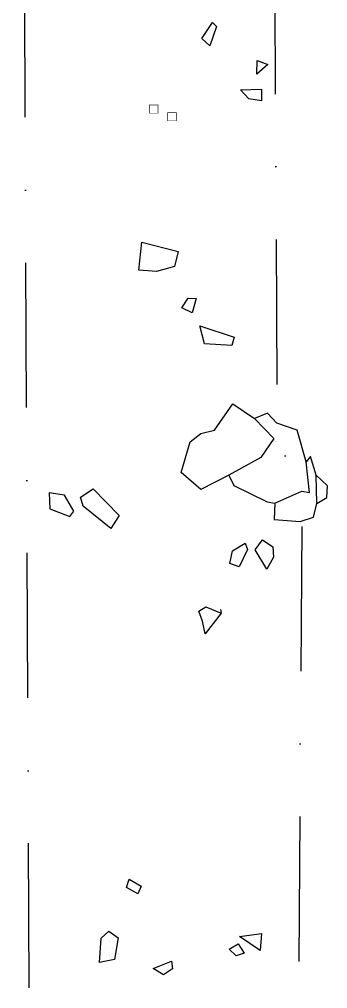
# Model space of a CAD drawing. Header units: metres. Extents: x 322 to 402, y -2061 to -1680.
# Drawn here: x 337 to 390.1, y -2060.7 to -1893.4 of the extents above; entities that cross this region are included whole.
import ezdxf

# ---------------------------------------------------------------- set-up
doc = ezdxf.new("R2010")
doc.units = ezdxf.units.M
doc.header["$LTSCALE"] = 25
doc.header["$MEASUREMENT"] = 0
doc.linetypes.add('STRICHPUNKTX2', pattern=[2, 1, -0.5, 0, -0.5])
doc.layers.get('0').update_dxf_attribs({"linetype": 'CONTINUOUS'})
for name, color, linetype in [('FEUER', 1, 'CONTINUOUS'), ('GRABUNGSGRENZE', 3, 'STRICHPUNKTX2'), ('STEINE', 4, 'CONTINUOUS'), ('STEINESCHRAFF', 4, 'CONTINUOUS')]:
    doc.layers.add(name, color=color, linetype=linetype)

# ---------------------------------------------------------------- blocks, each defined once
blk = doc.blocks.new('*X1')
at = {"color": 0}
for p, q in [((366.25, -1942.5), (366.25, -1942.5)), ((366.875, -1943.75), (366.875, -1943.75)), ((369.375, -1996.25), (369.375, -1996.25)), ((370.625, -1996.25), (370.625, -1996.25)), ((368.75, -1997.5), (368.75, -1997.5)), ((370, -1997.5), (370, -1997.5)), ((369.375, -1998.75), (369.375, -1998.75)), ((351.25, -2052.5), (351.25, -2052.5)), ((352.5, -2052.5), (352.5, -2052.5)), ((353.75, -2052.5), (353.75, -2052.5)), ((376.25, -2052.5), (376.25, -2052.5)), ((377.5, -2052.5), (377.5, -2052.5)), ((351.875, -2053.75), (351.875, -2053.75)), ((353.125, -2053.75), (353.125, -2053.75)), ((378.125, -2053.75), (378.125, -2053.75)), ((351.25, -2055), (351.25, -2055)), ((352.5, -2055), (352.5, -2055))]:
    blk.add_line(p, q, dxfattribs=at)
blk = doc.blocks.new('RL')
at = {"layer": 'FEUER', "const_width": 0.1}
blk.add_lwpolyline([(0, -1.4), (0, 0), (1.5, 0), (1.5, -1.4), (0, -1.4)], dxfattribs=at)

msp = doc.modelspace()

# ---------------------------------------------------------------- linework, layer by layer
at = {"layer": 'GRABUNGSGRENZE'}
msp.add_lwpolyline([(338.73, -2060.59), (337.04, -1680.37)], dxfattribs=at)
at = {"layer": 'GRABUNGSGRENZE', "flags": 128}
msp.add_lwpolyline([(380, -1680.9), (381.43, -1963.43), (385.71, -1979.35), (385.15, -2060.72)], dxfattribs=at)
at = {"layer": 'STEINE'}
for points in [[(368.46, -1896.69), (370.29, -1893.94), (371.01, -1894.6), (369.88, -1897.97), (368.46, -1896.69)], [(377.94, -1902.82), (377.99, -1900.47), (379.88, -1901.19), (377.94, -1902.82)], [(375.13, -1905.52), (378.76, -1905.42), (378.76, -1907.46), (376.56, -1907.1), (375.13, -1905.52)], [(357.62, -1936.68), (358.13, -1931.84), (364.41, -1933.47), (363.74, -1936.02), (360.68, -1936.89), (357.62, -1936.68)], [(366.8, -1944.03), (365.01, -1943.17), (366.14, -1941.53), (367.51, -1941.59), (366.8, -1944.03)], [(368.94, -1949.39), (368.12, -1946.28), (374.04, -1948.27), (373.63, -1949.7), (368.94, -1949.39)], [(373.16, -1972.1), (368.31, -1974.54), (364.9, -1971.63), (366.48, -1966.33), (368.32, -1964.85), (370.66, -1964.29), (373.83, -1959.75), (377.55, -1962.3), (380.87, -1965.77), (378.62, -1969.04), (373.16, -1972.1)], [(373.16, -1972.1), (373.98, -1973.83), (379.74, -1976.69), (381.07, -1976.9), (385.71, -1974.81), (387.04, -1975.06), (386.43, -1969.76), (384.9, -1964.3), (381.38, -1963.07), (379.8, -1961.39), (377.55, -1962.3)], [(381.07, -1976.9), (380.96, -1979.7), (385.45, -1980.06), (387.7, -1979.35), (388.31, -1976.95), (388.16, -1972.05), (387.19, -1968.84), (386.43, -1969.76)], [(388.31, -1976.95), (390.04, -1975.93), (390.15, -1973.89), (388.16, -1972.05)], [(352.8, -1981.27), (348.01, -1977.44), (347.55, -1975.86), (349.74, -1974.43), (354.23, -1979.02), (352.8, -1981.27)], [(346.42, -1978.26), (344.79, -1975.5), (342.19, -1975.14), (342.29, -1977.9), (345.71, -1979.22), (346.42, -1978.26)], [(374.89, -1987.91), (373.3, -1987.35), (373.77, -1985.16), (375.96, -1983.83), (376.37, -1984.9), (374.89, -1987.91)], [(379.68, -1988.32), (377.69, -1984.96), (378.92, -1983.22), (380.7, -1984.45), (380.8, -1986.23), (379.68, -1988.32)], [(371.67, -1995.26), (371.82, -1995.92), (369.06, -1999.49), (368.61, -1997.3), (367.99, -1995.56), (369.17, -1994.8), (371.82, -1995.92)], [(355.52, -2043.26), (355.98, -2041.83), (358.02, -2043.05), (357.46, -2044.38), (355.52, -2043.26)], [(350.82, -2056.21), (351.13, -2052.03), (352.46, -2050.8), (354.04, -2051.98), (353.42, -2055.7), (350.82, -2056.21)], [(374.95, -2051.73), (378.78, -2051.18), (378.52, -2054.13), (374.95, -2051.73)], [(373.17, -2053.88), (374.75, -2053.01), (375.77, -2054.59), (374.39, -2055.05), (373.17, -2053.88)], [(360.11, -2057.24), (363.27, -2055.96), (363.42, -2057.29), (361.89, -2058.36), (360.11, -2057.24)]]:
    msp.add_lwpolyline(points, dxfattribs=at)

# ---------------------------------------------------------------- block references
at = {"layer": 'FEUER'}
for p in [(359.42, -1908.17), (362.58, -1909.49)]:
    msp.add_blockref('RL', p, dxfattribs=at)
at = {"layer": 'STEINESCHRAFF'}
msp.add_blockref('*X1', (0, 0), dxfattribs=at)

doc.saveas('drawing.dxf')
